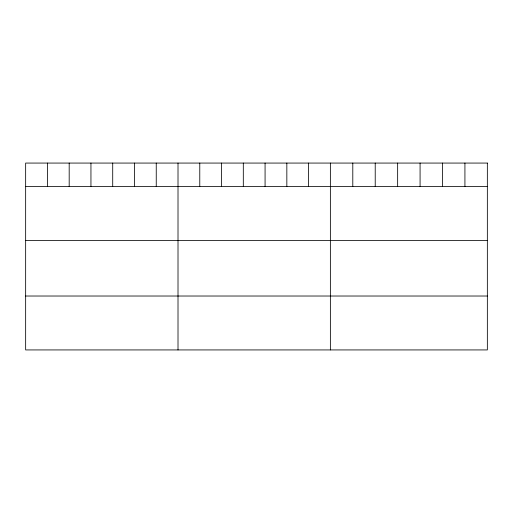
<?xml version="1.0" encoding="UTF-8"?>
<svg xmlns="http://www.w3.org/2000/svg" width="513" height="513" viewBox="0 0 513 513"><rect width="100%" height="100%" fill="white"/><g stroke="black" fill="none" stroke-linecap="round" stroke-linejoin="round"><path stroke-width="0.77" d="M25.65 186.572L487.35 186.572M25.65 240.482L487.35 240.482M25.65 296.02L487.35 296.02M464.925 163.07L464.925 186.572M442.501 163.07L442.501 186.572M420.076 163.07L420.076 186.572M397.646 163.07L397.646 186.572M375.221 163.07L375.221 186.572M352.797 163.07L352.797 186.572M330.372 163.07L330.372 349.93M308.608 163.07L308.608 186.572M286.838 163.07L286.838 186.572M265.074 163.07L265.074 186.572M243.309 163.07L243.309 186.572M221.545 163.07L221.545 186.572M199.775 163.07L199.775 186.572M178.011 163.07L178.011 349.93M156.247 163.07L156.247 186.572M134.477 163.07L134.477 186.572M112.713 163.07L112.713 186.572M90.948 163.07L90.948 186.572M69.184 163.07L69.184 186.572M47.414 163.07L47.414 186.572M487.35 163.07L25.65 163.07L25.65 349.93L487.35 349.93L487.35 163.07"/></g></svg>
